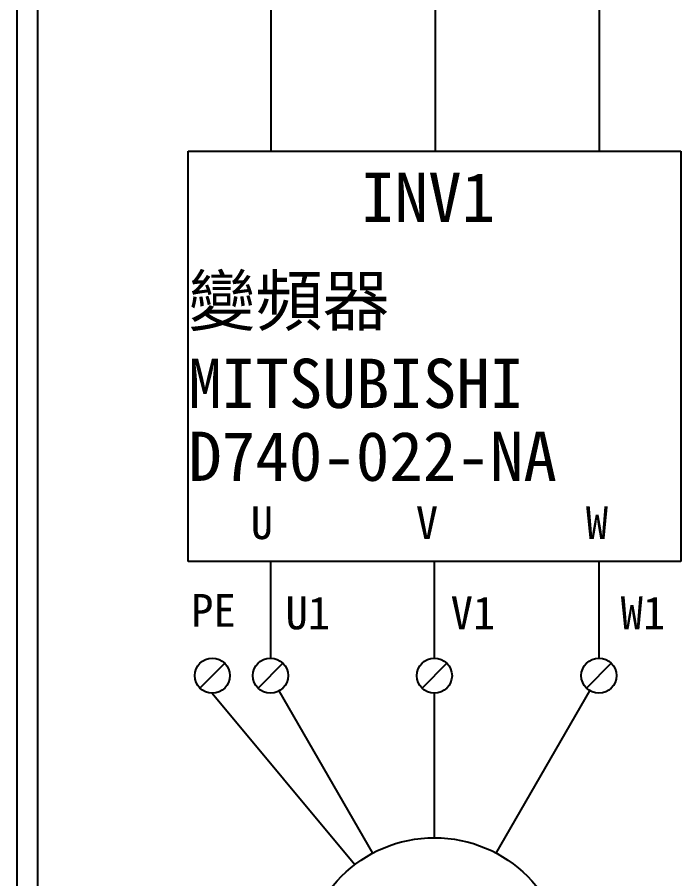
# Model space of a CAD drawing. Extents: x 10 to 297, y 3 to 207.
# Drawn here: x 10 to 50.4, y 37 to 89.5 of the extents above; entities that cross this region are included whole.
import ezdxf

# ---------------------------------------------------------------- set-up
doc = ezdxf.new("R2010")
doc.units = 0
doc.layers.get('0').update_dxf_attribs({"linetype": 'CONTINUOUS'})
doc.layers.add('圖框層', color=7, linetype='CONTINUOUS')
doc.layers.add('標尺寸層', color=3, linetype='CONTINUOUS')
doc.styles.add('STSL', font='kaiu.ttf')

msp = doc.modelspace()

# ---------------------------------------------------------------- linework, layer by layer
at = {"color": 7}
for p, q in [((45.423, 56.291), (45.425, 50.401)), ((22.638, 50.087), (21.123, 48.572)), ((26.178, 50.087), (24.664, 48.572)), ((36.164, 50.084), (34.649, 48.569)), ((46.178, 50.087), (44.664, 48.572)), ((31.645, 38.515), (25.956, 48.402)), ((39.173, 38.515), (44.868, 48.412))]:
    msp.add_line(p, q, dxfattribs=at)
for centre, radius in [((21.88, 49.33), 1.071), ((25.421, 49.33), 1.071), ((45.421, 49.33), 1.071), ((35.406, 49.326), 1.071), ((35.409, 31.455), 8)]:
    msp.add_circle(centre, radius, dxfattribs=at)
at = {"layer": '圖框層', "color": 7}
for p, q in [((10, 3), (10, 206.969)), ((11.25, 4.25), (11.25, 205.719))]:
    msp.add_line(p, q, dxfattribs=at)
at = {"layer": '標尺寸層', "color": 7}
for p, q in [((25.441, 96.078), (25.441, 81.286)), ((35.441, 96.078), (35.441, 81.289)), ((45.441, 96.078), (45.441, 81.293)), ((20.415, 81.284), (45.406, 81.293)), ((20.415, 56.284), (20.415, 81.284)), ((45.406, 81.293), (50.406, 81.293)), ((50.406, 81.293), (50.406, 56.293)), ((50.406, 56.293), (20.415, 56.284)), ((25.423, 56.284), (25.425, 50.401)), ((35.41, 50.397), (35.408, 56.288)), ((21.88, 48.259), (30.559, 37.817)), ((35.409, 39.455), (35.407, 48.255))]:
    msp.add_line(p, q, dxfattribs=at)

# ---------------------------------------------------------------- texts
at = {"layer": '圖框層', "color": 7, "style": 'STSL'}
for s, height, p in [('INV1', 3, (30.94, 76.981)), ('變頻器', 3, (20.415, 70.676)), ('MITSUBISHI', 3, (20.415, 65.642)), ('D740-022-NA', 3, (20.415, 61.2)), ('U', 2, (24.216, 57.653)), ('V', 2, (34.272, 57.653)), ('W', 2, (44.624, 57.653)), ('PE', 2, (20.587, 52.308)), ('U1', 2, (26.335, 52.155)), ('V1', 2, (36.392, 52.155)), ('W1', 2, (46.744, 52.155))]:
    msp.add_text(s, height=height, dxfattribs=at).set_placement(p)

doc.saveas('drawing.dxf')
